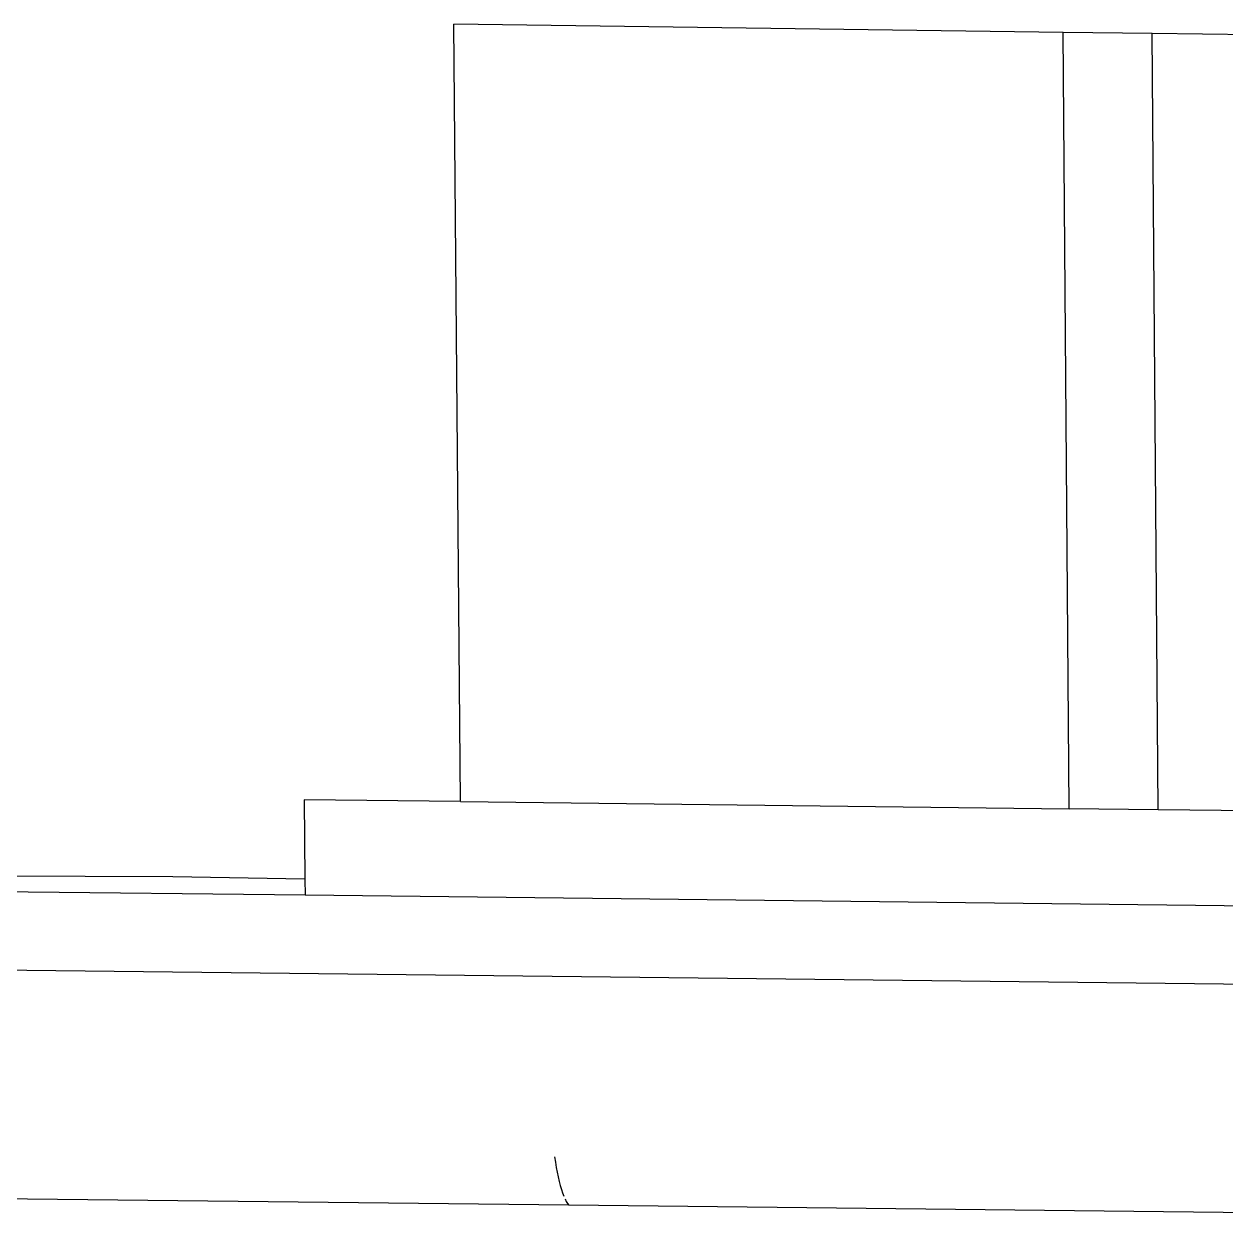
# Model space of a CAD drawing. Extents: x -106 to 80, y -44 to 65.
# Drawn here: x -65.61 to -58.79, y 38.27 to 45.15 of the extents above; entities that cross this region are included whole.
import ezdxf

# ---------------------------------------------------------------- set-up
doc = ezdxf.new("R2010")
doc.units = 0
doc.layers.get('0').update_dxf_attribs({"linetype": 'CONTINUOUS'})

msp = doc.modelspace()

# ---------------------------------------------------------------- linework, layer by layer
for p, q in [((-63.1387, 40.7373), (-63.1758, 45.1492)), ((-59.7167, 45.103), (-63.1758, 45.1492)), ((-59.6818, 40.6965), (-59.7167, 45.103)), ((-59.2112, 45.0962), (-59.7167, 45.103)), ((-59.1766, 40.6906), (-59.2112, 45.0962)), ((-58.3314, 45.0845), (-59.2112, 45.0962)), ((-64.0253, 40.7478), (-64.0215, 40.2977)), ((-63.1387, 40.7373), (-64.0253, 40.7478)), ((-63.1387, 40.7373), (-59.6818, 40.6965)), ((-59.1766, 40.6906), (-59.6818, 40.6965)), ((-58.2972, 40.6802), (-59.1766, 40.6906)), ((-64.7719, 40.3097), (-67.0775, 40.3186)), ((-64.0215, 40.2977), (-64.7719, 40.3097)), ((-64.0215, 40.2977), (-64.0207, 40.2055)), ((-64.0207, 40.2055), (-67.3022, 40.2436)), ((-47.039, 40.0085), (-64.0207, 40.2055)), ((-44.7936, 39.5405), (-67.2982, 39.7981)), ((-62.605, 38.7209), (-62.5991, 38.6907)), ((-62.5991, 38.6907), (-62.5942, 38.6614)), ((-62.5942, 38.6614), (-62.5889, 38.6334)), ((-62.5889, 38.6334), (-62.5833, 38.6068)), ((-62.5833, 38.6068), (-62.5774, 38.5817)), ((-62.5774, 38.5817), (-62.5712, 38.5582)), ((-62.5712, 38.5582), (-62.5648, 38.5364)), ((-62.5648, 38.5364), (-62.5581, 38.5164)), ((-62.5581, 38.5164), (-62.5513, 38.4984)), ((-62.5225, 38.4465), (-65.8066, 38.4826)), ((-62.5443, 38.4823), (-62.5371, 38.4682)), ((-62.5371, 38.4682), (-62.5298, 38.4563)), ((-62.5298, 38.4563), (-62.5225, 38.4465)), ((-45.7963, 38.2627), (-62.5225, 38.4465))]:
    msp.add_line(p, q)

doc.saveas('drawing.dxf')
